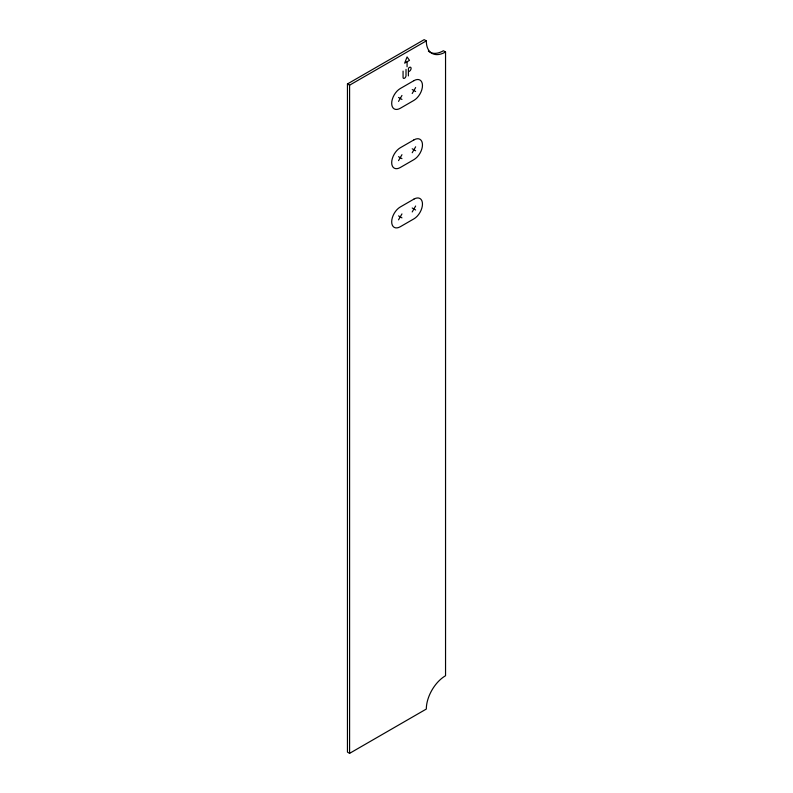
<?xml version="1.0" encoding="UTF-8"?>
<svg xmlns="http://www.w3.org/2000/svg" width="793" height="793" viewBox="0 0 793 793"><rect width="100%" height="100%" fill="white"/><g stroke="black" fill="none" stroke-linecap="round" stroke-linejoin="round"><path stroke-width="1.19" d="M398.532 101.395L401.952 95.467M412.211 93.495L415.631 87.577M398.532 160.622L401.952 154.694M412.211 152.722L415.631 146.804M398.532 219.849L401.952 213.922M412.211 211.949L415.631 206.021M347.453 83.949L424.176 39.65L426.317 40.879A27.2 15.701 -60 0 0 445.547 51.991L445.547 675.735A27.2 15.701 -60 0 0 426.317 709.051L349.594 753.35L347.453 752.121L347.453 83.949L349.594 85.178L426.317 40.879M406.908 61.864L404.658 63.162L407.077 56.927L409.495 60.367L407.077 61.765L407.077 66.79M408.564 71.717L409.446 71.211A2.329 1.348 -60 0 0 411.091 68.357A2.329 1.348 -60 0 0 409.446 67.405L409.198 67.544A1.13 0.654 -60 0 0 408.395 68.932L408.395 75.91M445.547 51.991L443.406 50.752A27.2 15.701 -60 0 1 428.349 51.049M412.211 89.55L415.631 91.522M398.532 97.44L401.952 99.422M412.211 148.777L415.631 150.749M398.532 156.667L401.952 158.65M412.211 208.004L415.631 209.976M398.532 215.894L401.952 217.867M406.016 69.378L406.016 75.652A2.092 1.209 -60 0 1 404.539 78.22A2.092 1.209 -60 0 1 403.062 77.367L403.062 71.092M349.594 85.178L349.594 753.35M413.916 80.668L400.237 88.558A12.093 6.978 -60 0 0 391.692 103.368A12.093 6.978 -60 0 0 400.237 108.304L413.916 100.404A12.093 6.978 -60 0 0 422.471 85.604A12.093 6.978 -60 0 0 413.916 80.668M413.916 139.895L400.237 147.785A12.093 6.978 -60 0 0 391.692 162.595A12.093 6.978 -60 0 0 400.237 167.531L413.916 159.631A12.093 6.978 -60 0 0 422.471 144.822A12.093 6.978 -60 0 0 413.916 139.895M413.916 199.112L400.237 207.013A12.093 6.978 -60 0 0 391.692 221.822A12.093 6.978 -60 0 0 400.237 226.758L413.916 218.858A12.093 6.978 -60 0 0 422.471 204.049A12.093 6.978 -60 0 0 413.916 199.112"/></g></svg>
